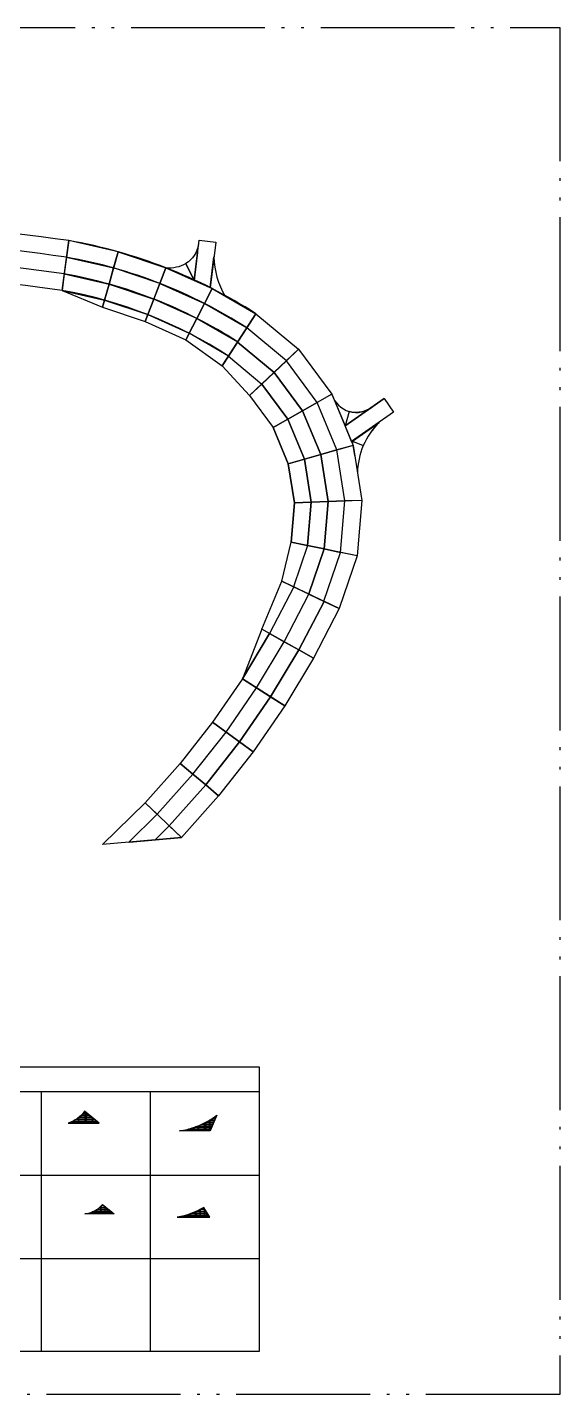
# Model space of a CAD drawing. Extents: x 28624 to 275476, y 13212 to 258202.
# Drawn here: x 180030 to 275476, y 13212 to 258202 of the extents above; entities that cross this region are included whole.
import ezdxf

# ---------------------------------------------------------------- set-up
doc = ezdxf.new("R2010")
doc.units = 0
doc.header["$LTSCALE"] = 1000
doc.header["$MEASUREMENT"] = 0
doc.linetypes.add('ACAD_ISO05W100', pattern=[34, 24, -3, 0.5, -3, 0.5, -3])
for name, color, linetype in [('14#槽钢', 3, 'Continuous'), ('A-P-STAIR', 4, 'Continuous'), ('W-STEEL_FRAME钢架', 3, 'Continuous'), ('W-STEEL_KEEL钢龙骨', 5, 'Continuous'), ('钢架', 90, 'Continuous')]:
    doc.layers.add(name, color=color, linetype=linetype)

# ---------------------------------------------------------------- blocks, each defined once
blk = doc.blocks.new('asdadaasfafegrgrrfgrfg')
at = {"layer": '14#槽钢'}
blk.add_lwpolyline([(1454127, 84571), (1460061, 76553), (1457434, 75060), (1451931, 82494)], dxfattribs=at)
for points in [[(1457434, 75060), (1451931, 82494), (1449736, 80417), (1454806, 73567)], [(1454806, 73567), (1449736, 80417), (1447541, 78341), (1452179, 72074)], [(1452179, 72074), (1447541, 78341), (1445346, 76264), (1449551, 70582)]]:
    blk.add_lwpolyline(points, close=True, dxfattribs=at)
blk = doc.blocks.new('asfsadgsdgdfdsfsd')
at = {"layer": '14#槽钢'}
for points in [[(1455979, 40705), (1453274, 42003), (1448927, 33629), (1451546, 32164)], [(1454165, 30698), (1451546, 32164), (1455979, 40705), (1458685, 39406)], [(1461390, 38107), (1456784, 29233), (1454165, 30698), (1458685, 39406)]]:
    blk.add_lwpolyline(points, close=True, dxfattribs=at)

msp = doc.modelspace()

# ---------------------------------------------------------------- linework, layer by layer
at = {"layer": '14#槽钢', "linetype": 'ACAD_ISO05W100'}
msp.add_lwpolyline([(28624.4, 258202), (275475.8, 258202), (275475.8, 13212.3), (28624.4, 13212.3)], close=True, dxfattribs=at)
at = {"layer": '14#槽钢'}
for points in [[(204892, 215115.2), (203798.7, 212317.2), (195497.9, 215092), (196307, 217985)], [(203798.7, 212317.2), (195497.9, 215092), (194688.8, 212199.1), (202705.4, 209519.2)], [(204892, 215115.2), (213148.4, 211404.5), (211781.9, 208729.3), (203798.7, 212317.2)], [(202705.4, 209519.2), (194688.8, 212199.1), (193879, 209309.8), (201612.2, 206721.2)], [(203798.7, 212317.2), (211781.9, 208729.3), (210415.3, 206054.1), (202705.4, 209519.2)], [(220994.2, 206889.8), (219367.9, 204364), (211781.9, 208729.3), (213148.4, 211404.5)], [(210415.3, 206054.1), (202705.4, 209519.2), (201611.4, 206721.5), (209048.3, 203377.9)], [(219367.9, 204364), (217741.7, 201838.3), (210415.3, 206054.1), (211781.9, 208729.3)], [(217741.7, 201838.3), (216115.5, 199312.5), (209048.3, 203377.9), (210415.3, 206054.1)], [(226476.3, 198443.2), (219357.6, 204348.3), (217721.9, 201807.2), (224281.3, 196366.1)], [(224281.3, 196366.1), (217721.9, 201807.2), (216086.1, 199266.2), (222086.3, 194289)], [(230486.6, 156671.7), (233224.1, 164742.6), (230266.3, 165362.1), (227762.3, 157979.5)], [(233211, 155364), (236181.9, 164123), (233224.1, 164742.6), (230486.6, 156671.7)]]:
    msp.add_lwpolyline(points, close=True, dxfattribs=at)
for points in [[(213148.4, 211404.5), (220994.2, 206889.8)], [(220993.5, 206889.2), (228671.4, 200520.3), (226476.3, 198443.2), (219357.6, 204348.3)], [(216086.1, 199266.2), (214974.7, 197540.7)], [(219890.5, 192212.6), (214974.7, 197540.7)], [(225672, 158983.1), (227308.2, 165979.4), (227915.5, 173024.8), (226823.7, 180009), (224096.1, 186530.7)], [(239139.7, 163503.3), (235935.4, 154056.3), (233211, 155364), (236181.9, 164123)], [(227762.3, 157979.6), (225672, 158983.1)], [(198364.7, 112223.3), (207663.5, 113063.1)]]:
    msp.add_lwpolyline(points, dxfattribs=at)
at = {"layer": 'A-P-STAIR'}
for points in [[(187478.9, 219985.4, 0.03090172), (107751.9, 225972.5, 0.25893786)], [(187069.9, 217013.4, 0.02985003), (110420.6, 222931.4, 0.02985003)], [(186661, 214041.4, 0.02878448), (113099.5, 219878.6, 0.02878448)], [(186252.1, 211069.4, 0.02770474), (115789, 216813.8, 0.02770474)]]:
    msp.add_lwpolyline(points, format="xyb", dxfattribs=at)
for points in [[(186250.7, 211059.7), (187478.9, 219985.4)], [(196307, 217985), (193530.8, 208058.8)], [(204892, 215115.2), (201139.6, 205511.8)], [(213148.4, 211404.5), (208457.6, 202221.6)], [(193530.8, 208058.8), (201139.6, 205511.8), (208457.6, 202221.6), (214974.7, 197540.7)], [(214974.7, 197540.7), (220994.2, 206889.8)], [(228671.5, 200520.1), (219890.5, 192212.6)], [(234606.4, 192501.8), (224096.1, 186530.7)], [(238455.5, 183298.4), (226823.7, 180009)], [(239996.3, 173442.4), (227915.5, 173024.8)], [(239139.7, 163503.4), (227307.4, 165976.9)], [(225672, 158983.1), (235935.2, 154056.3)], [(225672, 158983.1), (235935.2, 154056.3)], [(231328.9, 145182.2), (222104.9, 150342.2)], [(226177.4, 136613.1), (218594.5, 141468)], [(220500.9, 128382.4), (213258.5, 133731.1)], [(214321.6, 120522.1), (207423.4, 126302.7)], [(201137.3, 119264.9), (207663.2, 113062.8)], [(207663.5, 113063.1), (193506.6, 111784.5)]]:
    msp.add_lwpolyline(points, dxfattribs=at)
at = {"layer": 'A-P-STAIR', "color": 240, "true_color": 0xed1f24}
for points in [[(220994.2, 206889.8, 0.10010789), (187478.9, 219985.4, 0.30224667)], [(219367.9, 204364, 0.09979481), (187069.1, 217007.5, 0.10010789)], [(217741.7, 201838.3, 0.09979481), (186548.5, 214048.9, 0.09979481)], [(216115.5, 199312.5, 0.09882679), (186250.7, 211059.7, 0.09979481)]]:
    msp.add_lwpolyline(points, format="xyb", dxfattribs=at)
at = {"layer": 'A-P-STAIR'}
for p in [(196307, 217985), (204892, 215115.2), (213148.4, 211404.5), (228671.5, 200520.1), (228671.5, 200520.1), (228671.6, 200520), (234606.4, 192501.8), (234606.4, 192501.8), (234606.4, 192501.7), (238455.5, 183298.5), (238455.5, 183298.5), (238455.5, 183298.4), (239996.3, 173442.4), (239996.3, 173442.4), (239996.3, 173442.3), (239139.7, 163503.4), (239139.7, 163503.4), (239139.7, 163503.4)]:
    msp.add_point(p, dxfattribs=at)
at = {"layer": 'W-STEEL_FRAME钢架'}
for p, q in [((190352.6, 63991.9), (190352.6, 61851.2)), ((190395.6, 61851.2), (190395.6, 63956)), ((190557.6, 61851.2), (190557.6, 63820.6)), ((190600.6, 63784.7), (190600.6, 61851.2)), ((190395.6, 62651.2), (190352.6, 62651.2)), ((190557.6, 62651.2), (190600.6, 62651.2)), ((191700.6, 61851.2), (191700.6, 62865.5)), ((191700.6, 62651.2), (191743.6, 62651.2)), ((191743.6, 62829.6), (191743.6, 61851.2)), ((210648.5, 60466.1), (210648.5, 61358.7)), ((210691.5, 61376.1), (210691.5, 60466.1)), ((211791.5, 60466.1), (211791.5, 61879.1)), ((211834.5, 61901.1), (211834.5, 60466.1)), ((211979.1, 60466.1), (211979.1, 61976.5)), ((212022.1, 61999.3), (212022.1, 60466.1)), ((212722.1, 60466.1), (212722.1, 62398.4)), ((212765.1, 62424.7), (212765.1, 60466.1)), ((193189.2, 46957.7), (193189.8, 45624.6)), ((193232.8, 45624.7), (193232.2, 47001.6)), ((193932.2, 46959.1), (193932.8, 45625)), ((193975.8, 45625), (193975.2, 46924.4)), ((211744.2, 46621.7), (211744.9, 44992.2)), ((211787.9, 44992.2), (211787.2, 46552.9)), ((211001.3, 46389), (211001.9, 44991.9)), ((211044.9, 44991.9), (211044.3, 46412.5))]:
    msp.add_line(p, q, dxfattribs=at)
msp.add_lwpolyline([(189252.3, 61851.2), (189252, 62855.8), (189209, 62855.8), (189209.3, 61851.2)], dxfattribs=at)
at = {"layer": 'W-STEEL_KEEL钢龙骨'}
for p, q in [((190685.1, 63714), (190078.5, 63714)), ((187955.1, 62073.7), (192647.6, 62074.2)), ((192599.7, 62114.2), (188043.5, 62113.7)), ((188701.7, 62473.8), (192169, 62474.2)), ((188703.4, 62474.9), (192168, 62475)), ((192121.1, 62514.2), (188763.5, 62513.8)), ((189252.6, 62873.9), (191690.3, 62874.1)), ((189253.9, 62874.9), (191689.3, 62875)), ((191642.4, 62914.1), (189300.6, 62913.9)), ((189689.3, 63273.9), (191211.7, 63274.1)), ((189690.3, 63274.9), (191210.6, 63275)), ((191163.8, 63314.1), (189728.2, 63313.9)), ((190046.4, 63673.9), (190733, 63674)), ((190047.2, 63674.9), (190731.9, 63675)), ((211091.8, 61546.1), (213287.9, 61546.2)), ((213304.9, 61586.2), (211181.3, 61586.1)), ((211921, 61946), (213457.7, 61946)), ((213474.7, 61986), (211996.9, 61986)), ((212635.6, 62346.2), (213627.7, 62346.2)), ((213644.7, 62386.2), (212702, 62386.2)), ((213264.2, 62745.2), (213797.1, 62745.3)), ((213814.1, 62785.3), (213323.3, 62785.2)), ((208755, 60746), (212948.1, 60746.1)), ((212965.1, 60786.1), (208912.6, 60786)), ((210086.2, 61145.8), (213118, 61145.9)), ((213134.9, 61185.9), (210197.5, 61185.8)), ((192915.9, 46703.7), (194248.1, 46704.4)), ((192964.1, 46745.5), (194194.8, 46747.3)), ((193328.6, 47104.7), (193751.4, 47104.9)), ((193701.8, 47144.9), (193364.5, 47144.7)), ((191566.7, 45902.7), (195240.1, 45904.3)), ((195190.5, 45944.3), (191668.3, 45942.7)), ((194746, 46302.8), (192369.6, 46302)), ((192370.3, 46302.5), (194745.7, 46303)), ((192432.3, 46342.1), (194696.4, 46342.8)), ((194696.2, 46343), (192433, 46342.5)), ((208209.7, 45269.4), (212588, 45271.4)), ((212563, 45311.4), (208354.9, 45309.5)), ((212338.9, 45670), (209440.2, 45669.1)), ((209441.5, 45669.6), (212338.8, 45670.2)), ((209543.7, 45709.1), (212314, 45710)), ((212313.8, 45710.2), (209544.9, 45709.6)), ((210378, 46070.7), (212088, 46071.6)), ((210464.4, 46112.3), (212061.1, 46114.6)), ((211140.7, 46472), (211837.6, 46472.3)), ((211812.6, 46512.3), (211176.6, 46512))]:
    msp.add_line(p, q, dxfattribs=at)
at = {"layer": '钢架'}
for points in [[(187478.9, 219985.4), (187068.4, 217002.4), (195498, 215092.3), (196307, 217985)], [(210829, 220056.4), (213807.2, 219695.5), (212820.4, 211551.9), (209954.6, 212839.9)], [(187068.4, 217002.4), (186658, 214019.3), (194688.9, 212199.6), (195498, 215092.3)], [(186658, 214019.3), (186247.7, 211036.2), (193879.8, 209306.8), (194688.9, 212199.6)], [(186247.7, 211036.2), (193530.8, 208058.8), (193879.8, 209306.8)], [(193880.5, 209309.3), (193530.8, 208058.8), (201139.6, 205511.8), (201611.4, 206721.5)], [(201612.2, 206721.2), (201139.6, 205511.8), (208457.6, 202221.6), (209048.3, 203377.9)], [(216115.5, 199312.5), (209048.3, 203377.9), (208457.6, 202221.6), (214974.7, 197540.7)], [(216086.1, 199266.2), (222086.3, 194289), (219890.5, 192212.6), (214974.7, 197540.7)], [(243995.7, 191686), (245711.2, 189224.9), (238174.1, 183971.3), (236989.9, 186802.8)], [(230265.7, 165360.3), (227762.3, 157979.6), (225672, 158983.1), (227308.2, 165979.4)], [(225672, 158983.1), (227818.9, 157952.3), (223471.7, 149577.5), (222104.9, 150342.2)], [(222104.9, 150342.2), (218599.7, 141464.6), (223471.7, 149577.6)], [(201137.6, 119265.5), (203313.3, 117197), (198227, 112210.8), (193506.6, 111784.5)], [(203312.8, 117198), (198227, 112210.8), (202947.3, 112637.1), (205489.2, 115129)], [(205488.1, 115130.6), (202947.3, 112637.1), (207663.5, 113063.1)], [(143693.8, 71927.5), (221588.3, 71927.5), (221588.3, 20934.5), (143693.8, 20934.5)]]:
    msp.add_lwpolyline(points, close=True, dxfattribs=at)
for points in [[(196307, 217985), (187478.9, 219985.4)], [(210562, 217852.7), (209954.6, 212839.9), (206295.7, 214484.3)], [(209954.6, 212839.9), (208471.3, 215892.2)], [(201611.4, 206721.4), (193880.5, 209309.3)], [(201612.2, 206721.2), (209048.3, 203377.9)], [(234606.4, 192501.7), (236989.9, 186802.8), (242381, 190560.5)], [(243995.7, 191686), (236989.9, 186802.8)], [(245711.2, 189224.9), (238174.1, 183971.3)], [(238739.4, 181485), (238333.4, 184082.4)], [(238333.4, 184082.4), (240260.9, 183259.5)], [(222104.9, 150342.2), (218610, 141490.6)], [(201137.3, 119264.9), (193506.6, 111784.5)], [(203313.3, 117197), (198227, 112210.8)], [(205489.2, 115129), (202947.3, 112637.1)], [(143693.8, 67533.8), (221588.3, 67533.8)], [(182514.3, 67533.8), (182514.3, 20934.5)], [(202051.3, 67533.8), (202051.3, 20934.5)], [(188347, 62265.6), (188964.4, 61851.2)], [(188389.6, 62288.8), (189041.6, 61851.2)], [(210426, 60466.1), (209428.9, 60930.7)], [(210527.9, 60466.1), (209490.6, 60949.4)], [(210691.5, 60466.1), (210648.5, 60466.1)], [(211834.5, 60466.1), (211791.5, 60466.1)], [(212022.1, 60466.1), (211979.1, 60466.1)], [(212765.1, 60466.1), (212722.1, 60466.1)], [(143693.8, 52561.1), (221588.3, 52561.1)], [(192964.4, 45624.5), (192246.3, 46227.5)], [(193031.3, 45624.6), (192285.6, 46250.6)], [(194094.6, 45625), (194543.5, 46466.1)], [(194143.4, 45625.1), (194577.5, 46438.6)], [(209209.2, 45583.4), (208955.2, 44992.1)], [(209264.6, 45603.5), (209002, 44992.1)], [(210776.6, 44991.8), (209799.2, 45812.4)], [(210843.4, 44991.8), (209843.8, 45831.1)], [(210843.4, 44991.8), (210776.6, 44991.8)], [(211906.8, 44992.3), (212300.9, 45730.9)], [(211955.5, 44992.3), (212327.2, 45688.8)], [(143693.8, 37588.3), (221588.3, 37588.3)]]:
    msp.add_lwpolyline(points, dxfattribs=at)
for points in [[(210732.1, 219256.7, -0.20991204), (208471.3, 215892.2), (209954.6, 212839.9)], [(208471.3, 215892.2, -0.16767289), (204892, 215115.2), (209954.6, 212839.9)], [(213489.4, 217072.9, 0.13061325), (215493.5, 210055), (212825.1, 211590.5)], [(241276.9, 189790.9, -0.20284668), (237737.5, 189373.9), (236989.9, 186802.8)], [(190310.3, 64027.2, -0.16767289), (187364.2, 61851.2), (192914.5, 61851.2)], [(190321.8, 63942.1, -0.14918915), (187707.8, 61909.2), (192754.7, 61909.2)], [(207306.8, 60466.1, 0.13061325), (214032.6, 63299.8), (212829.3, 60466.1)], [(208013.2, 60524.1, 0.11412189), (213893.7, 63121.1), (212790.9, 60524.1)], [(190359.9, 45623.4, 0.20284668), (193501.3, 47306.6), (195585.6, 45625.7)], [(191053.5, 45681.7, 0.16064378), (193509.8, 47225.2), (195421.4, 45683.6)], [(211651.9, 46769.3, -0.10002395), (206918.2, 44992.1), (212762.6, 44992.1)], [(211633.4, 46689.5, -0.08651261), (207545.7, 45050.1), (212657.9, 45050.1)]]:
    msp.add_lwpolyline(points, format="xyb", close=True, dxfattribs=at)
for points in [[(234652.3, 192392.1, 0.53523396), (241960.1, 190267.1, -25.92794782)], [(238333.4, 184082.4), (243128, 187424.4, 0.10002395), (240260.9, 183259.5, 0.53143315)], [(243128, 187424.4, 0.20206956), (239235.8, 178308.1, -0.81198933)]]:
    msp.add_lwpolyline(points, format="xyb", dxfattribs=at)

# ---------------------------------------------------------------- block references
at = {"layer": '14#槽钢'}
for name in ['asdadaasfafegrgrrfgrfg', 'asfsadgsdgdfdsfsd']:
    msp.add_blockref(name, (-1225455, 115949), dxfattribs=at)
for name, p, rotation in [('asdadaasfafegrgrrfgrfg', (-1197666.9, 457509.7), 346.1887963712278), ('asdadaasfafegrgrrfgrfg', (-1089113.1, 782627.8), 332.374710012857), ('asdadaasfafegrgrrfgrfg', (-906311, 1072118.2), 318.5758638775105), ('asfsadgsdgdfdsfsd', (-1229588.7, 198412), 356.4195897792215), ('asfsadgsdgdfdsfsd', (-1228565.7, 280960.2), 352.839655221699), ('asfsadgsdgdfdsfsd', (-1222392.1, 363272), 349.2601721741896), ('asfsadgsdgdfdsfsd', (-1211082.9, 445076.4), 345.6791430794734)]:
    msp.add_blockref(name, p, dxfattribs=dict(at, rotation=rotation))

doc.saveas('drawing.dxf')
